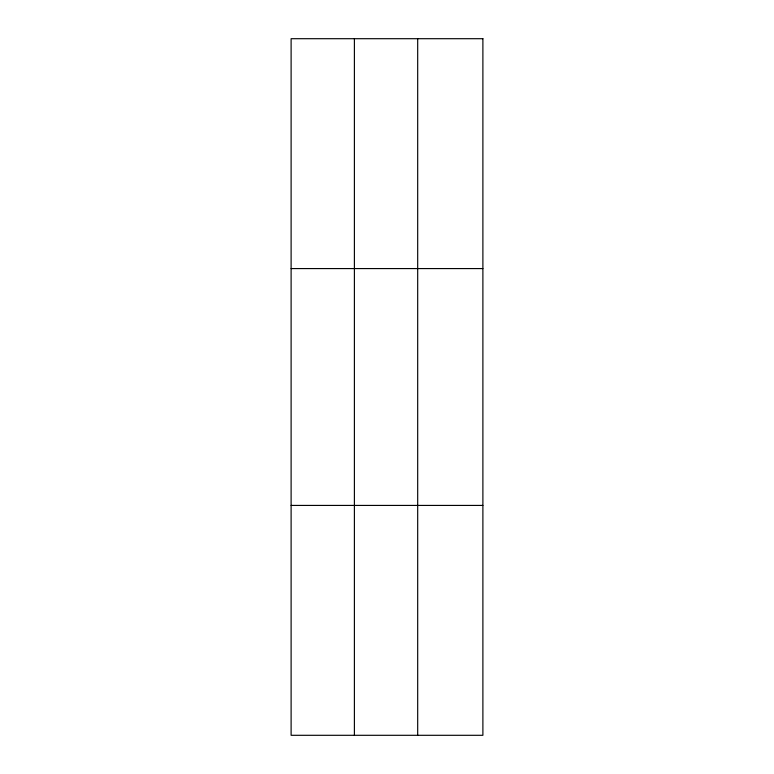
<?xml version="1.0" encoding="UTF-8"?>
<svg xmlns="http://www.w3.org/2000/svg" width="774" height="774" viewBox="0 0 774 774"><rect width="100%" height="100%" fill="white"/><g stroke="black" fill="none" stroke-linecap="round" stroke-linejoin="round"><path stroke-width="1.16" d="M354.395 38.7L354.395 735.3M417.689 38.7L417.689 735.3M291.111 268.578L482.889 268.578M291.111 505.422L482.889 505.422M482.889 38.7L291.111 38.7L291.111 735.3L482.889 735.3L482.889 38.7"/></g></svg>
